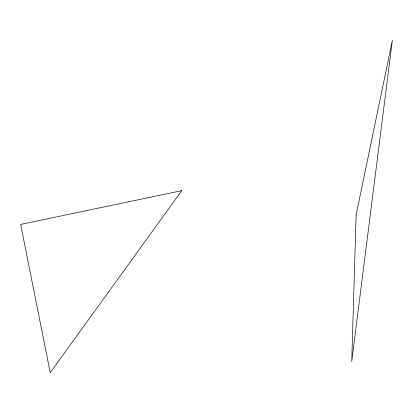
<?xml version="1.0" encoding="UTF-8"?>
<svg xmlns="http://www.w3.org/2000/svg" width="413" height="413" viewBox="0 0 413 413"><rect width="100%" height="100%" fill="white"/><g stroke="black" fill="none" stroke-linecap="round" stroke-linejoin="round"><path stroke-width="0.62" d="M356.114 215.075L351.726 361.473L392.35 40.355L356.114 215.075M181.751 190.646L50.236 372.645L20.65 224.419L181.751 190.646"/></g></svg>
